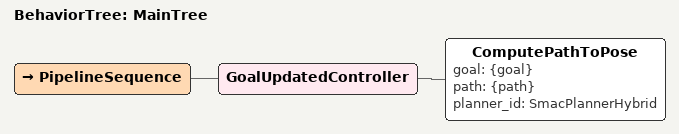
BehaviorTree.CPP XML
<!--
  This Behavior Tree replans the global path only when the goal is updated.
-->

<root main_tree_to_execute="MainTree">
  <BehaviorTree ID="MainTree">
    <PipelineSequence>
      <GoalUpdatedController>
        <ComputePathToPose goal="{goal}" path="{path}" planner_id="SmacPlannerHybrid"/>
      </GoalUpdatedController>
    </PipelineSequence>
  </BehaviorTree>
</root>
